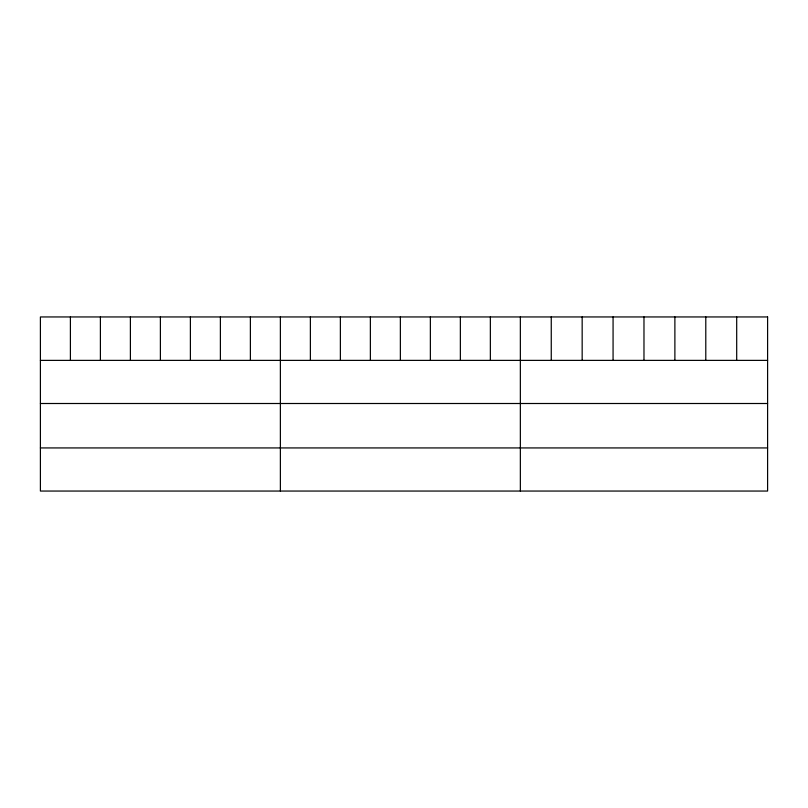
<?xml version="1.0" encoding="UTF-8"?>
<svg xmlns="http://www.w3.org/2000/svg" width="808" height="808" viewBox="0 0 808 808"><rect width="100%" height="100%" fill="white"/><g stroke="black" fill="none" stroke-linecap="round" stroke-linejoin="round"><path stroke-width="1.21" d="M40.4 360.378L767.6 360.378M40.4 403.505L767.6 403.505M40.4 447.935L767.6 447.935M736.694 316.948L736.694 360.378M705.788 316.948L705.788 360.378M674.882 316.948L674.882 360.378M643.976 316.948L643.976 360.378M613.07 316.948L613.07 360.378M582.164 316.948L582.164 360.378M551.258 316.948L551.258 360.378M520.352 316.948L520.352 491.052M490.355 316.948L490.355 360.378M460.358 316.948L460.358 360.378M430.361 316.948L430.361 360.378M400.364 316.948L400.364 360.378M370.367 316.948L370.367 360.378M340.37 316.948L340.37 360.378M310.373 316.948L310.373 360.378M280.376 316.948L280.376 491.052M250.379 316.948L250.379 360.378M220.382 316.948L220.382 360.378M190.385 316.948L190.385 360.378M160.388 316.948L160.388 360.378M130.391 316.948L130.391 360.378M100.394 316.948L100.394 360.378M70.397 316.948L70.397 360.378M767.6 316.948L40.4 316.948L40.4 491.052L767.6 491.052L767.6 316.948"/></g></svg>
